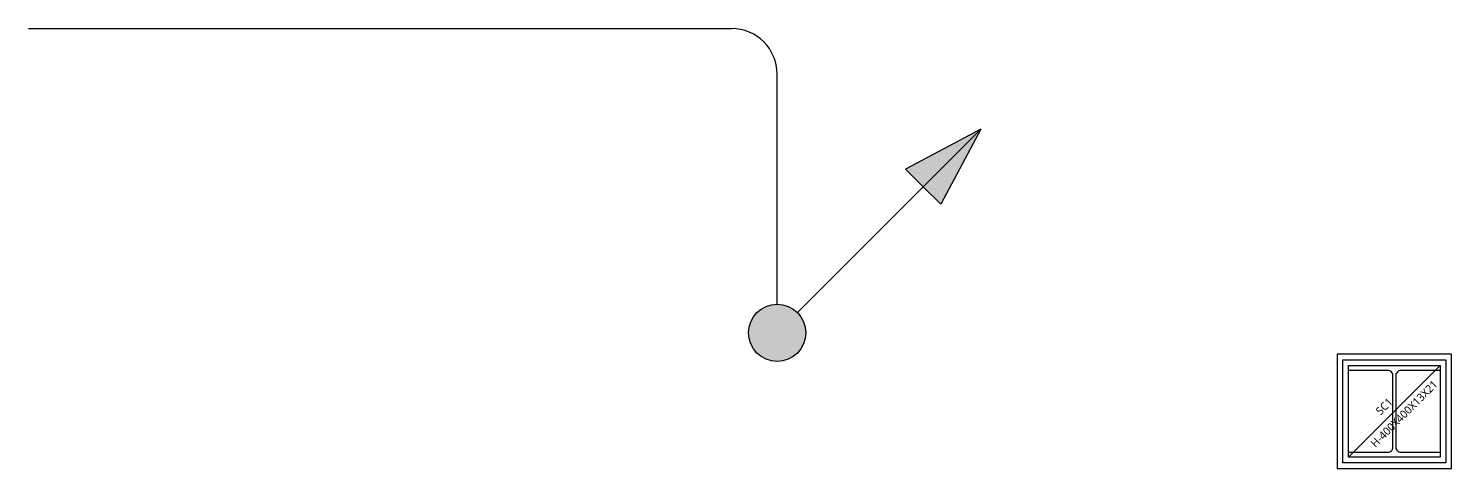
# Model space of a CAD drawing. Header units: millimetres. Extents: x -168200 to 504600, y -244718 to -125918.
# Drawn here: x -71675 to -65450, y -189068 to -187143 of the extents above; entities that cross this region are included whole.
import ezdxf
from ezdxf.enums import TextEntityAlignment as Align

# ---------------------------------------------------------------- set-up
doc = ezdxf.new("R2010")
doc.units = ezdxf.units.MM
for name, color, linetype in [('arch', 8, 'Continuous'), ('S', 4, 'Continuous'), ('SYM', 3, 'Continuous')]:
    doc.layers.add(name, color=color, linetype=linetype)
doc.styles.add('스타일1', font='malgun.ttf')

# ---------------------------------------------------------------- blocks, each defined once
blk = doc.blocks.new('A$C07382CB1')
at = {"layer": 'SYM'}
blk.add_hatch(color=5, dxfattribs=at).paths.add_polyline_path([(393.4, 501.3), (447.4, 447.4), (501.3, 393.4), (624, 624)])
h = blk.add_hatch(color=5, dxfattribs=at)
edge = h.paths.add_edge_path()
edge.add_ellipse((0, 0), major_axis=(61.9, 61.9), ratio=1, start_angle=45, end_angle=225, ccw=False)
edge.add_ellipse((0, 0), major_axis=(61.9, 61.9), ratio=1, start_angle=225, end_angle=405, ccw=False)
for p, q in [((61.9, 61.9), (624, 624)), ((624, 624), (393.4, 501.3)), ((624, 624), (501.3, 393.4)), ((393.4, 501.3), (447.4, 447.4)), ((501.3, 393.4), (447.4, 447.4))]:
    blk.add_line(p, q, dxfattribs=at)
blk.add_circle((0, 0), 87.5, dxfattribs=at)
blk = doc.blocks.new('D8')
at = {"layer": 'SYM', "xscale": 0.00742857142770663, "yscale": 0.00742857142770663, "zscale": 0.00742857142770663}
blk.add_blockref('A$C07382CB1', (0, 0), dxfattribs=at)
blk = doc.blocks.new('S-SC1')
at = {"color": 0}
blk.add_line((-200, -200), (200, 200), dxfattribs=at)
for points in [[(-225, 225), (225, 225), (225, -225), (-225, -225)], [(-200, 200), (200, 200), (200, -200), (-200, -200)]]:
    blk.add_lwpolyline(points, close=True, dxfattribs=at)
blk.add_lwpolyline([(-200, -200), (-200, -179), (-28.5, -179, 0.414214), (-6.5, -157), (-6.5, 157, 0.414214), (-28.5, 179), (-200, 179), (-200, 200), (200, 200), (200, 179), (28.5, 179, 0.414214), (6.5, 157), (6.5, -157, 0.414214), (28.5, -179), (200, -179), (200, -200)], format="xyb", close=True, dxfattribs=at)
at = {"color": 0, "style": '스타일1'}
for s, p in [('H-400X400X13X21', (42.7, -10.5)), ('SC1', (-44.5, 22))]:
    blk.add_text(s, height=35, rotation=45, dxfattribs=at).set_placement(p, align=Align.MIDDLE_CENTER)
blk = doc.blocks.new('pit건축기초')
at = {"layer": 'arch', "ltscale": 3}
blk.add_lwpolyline([(-315825.2, -106638.1), (-315325.2, -106638.1), (-315325.2, -106138.1), (-315825.2, -106138.1)], close=True, dxfattribs=at)
at = {"layer": 'arch'}
blk.add_blockref('S-SC1', (-315575.2, -106388.1), dxfattribs=at)

msp = doc.modelspace()

# ---------------------------------------------------------------- linework, layer by layer
at = {"layer": 'S'}
for p, q in [((-71675, -187142.7), (-68600, -187142.7)), ((-68400, -188349), (-68400, -187342.7))]:
    msp.add_line(p, q, dxfattribs=at)
msp.add_arc((-68600, -187342.7), 200, 0, 90, dxfattribs=at)

# ---------------------------------------------------------------- block references
msp.add_blockref('pit건축기초', (249875.2, -82429.6))
at = {"layer": 'S', "xscale": 192.3077051587188, "yscale": 192.3077051587188, "zscale": 192.3077051587188}
msp.add_blockref('D8', (-68400, -188474), dxfattribs=at)

doc.saveas('drawing.dxf')
